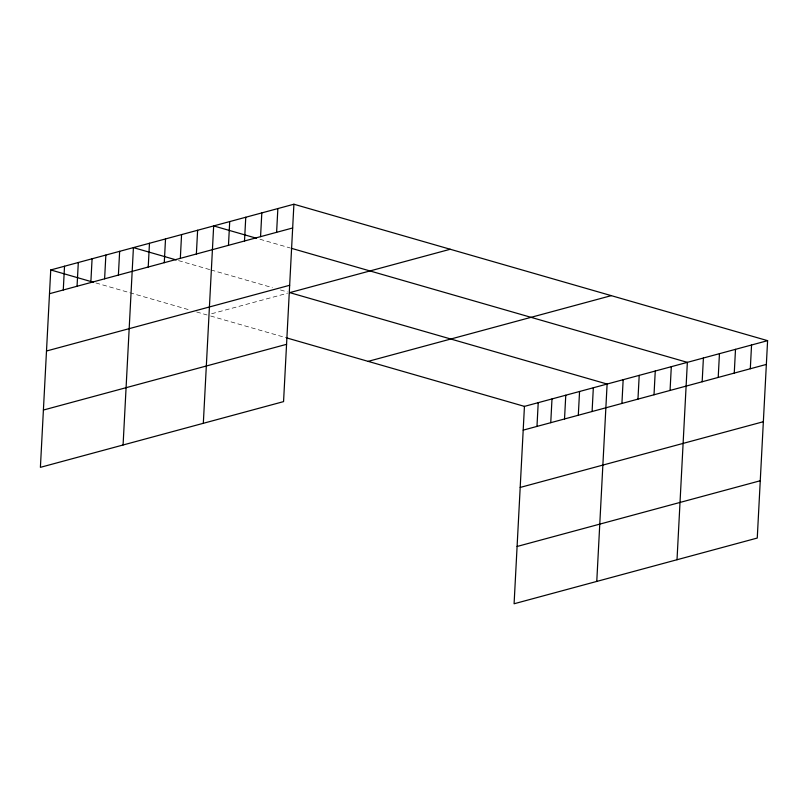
<?xml version="1.0" encoding="UTF-8"?>
<svg xmlns="http://www.w3.org/2000/svg" width="808" height="808" viewBox="0 0 808 808"><rect width="100%" height="100%" fill="white"/><g stroke="black" fill="none" stroke-linecap="round" stroke-linejoin="round"><path stroke-width="0.61" stroke-dasharray="4.04 3.03" d="M211.656 313.736L287.446 293.254M259.984 239.259L290.082 247.935M178.578 260.62L209.838 269.62M210.999 269.953L272.367 287.628M280.477 289.961L287.426 291.961M95.9 282.962L189.698 309.979M196.647 311.979L207.06 314.979M210.646 316.009L285.8 337.653"/><path stroke-width="1.21" d="M293.91 204.232L50.742 269.953L40.4 467.337L283.558 401.616L293.91 204.232L767.6 340.663L757.258 538.047L514.09 603.768L524.442 406.384L767.6 340.663M63.276 289.981L64.519 266.226M77.053 286.254L78.305 262.509M90.839 282.527L92.082 258.782M104.616 278.81L105.858 255.055M118.392 275.084L119.645 251.328M123.079 444.986L133.421 247.612L176.265 259.944M148.228 267.024L149.47 243.269M164.276 262.681L165.519 238.936M180.325 258.348L181.568 234.593M196.374 254.005L197.617 230.26M203.323 423.301L213.666 225.917L256.51 238.259M228.462 245.329L229.714 221.584M244.511 240.996L245.763 217.241M260.56 236.653L261.812 212.908M276.609 232.32L277.861 208.565M536.977 426.412L538.219 402.667M550.753 422.685L551.995 398.94M564.529 418.968L565.772 395.213M578.306 415.241L579.558 391.486M592.092 411.514L593.335 387.769M596.769 581.427L607.111 384.042L289.739 292.627L450.228 249.258M621.918 403.455L623.16 379.699M637.966 399.122L639.209 375.366M654.015 394.779L655.258 371.034M670.064 390.446L671.307 366.691M677.013 559.732L687.356 362.358L291.244 248.268M702.162 381.77L703.404 358.015M718.211 377.427L719.453 353.682M734.26 373.094L735.502 349.339M750.309 368.751L751.551 345.006M49.5 293.708L292.658 227.977M46.5 351.005L289.658 285.285M43.4 410.04L286.567 344.319M368.115 361.368L611.282 295.637M523.19 430.139L766.358 364.418M520.19 487.436L763.348 421.715M517.1 546.471L760.257 480.75M50.742 269.953L93.587 282.295M286.991 337.996L524.442 406.384"/></g></svg>
